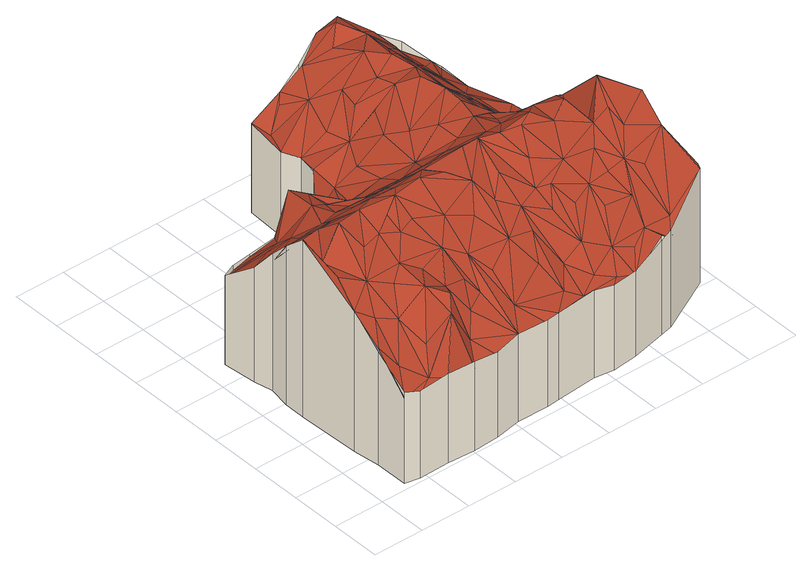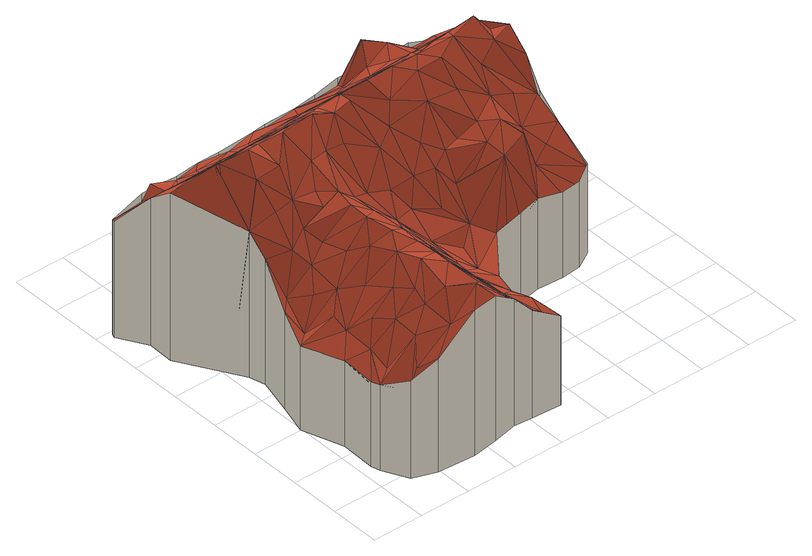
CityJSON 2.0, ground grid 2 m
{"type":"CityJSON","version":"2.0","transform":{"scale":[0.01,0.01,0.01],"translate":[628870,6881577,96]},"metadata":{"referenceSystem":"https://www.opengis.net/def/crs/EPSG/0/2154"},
"CityObjects":{
"building1":{"type":"Building","geometry":[{"type":"MultiSurface","lod":"2","boundaries":[[[0,1,2]],[[3,4,5]],[[6,7,8]],[[9,10,11]],[[12,13,14]],[[15,16,17]],[[18,19,20]],[[19,21,22]],[[21,23,22]],[[24,25,26]],[[27,28,29]],[[30,31,32]],[[33,34,35]],[[36,37,38]],[[39,40,41]],[[42,43,44]],[[45,46,47]],[[46,45,48]],[[31,49,50]],[[51,27,50]],[[52,53,54]],[[55,53,56]],[[57,58,59]],[[60,61,62]],[[63,64,65]],[[66,67,68]],[[51,69,27]],[[70,6,2]],[[71,72,73]],[[74,75,76]],[[77,78,79]],[[77,80,81]],[[82,83,84]],[[85,86,87]],[[88,89,90]],[[91,92,93]],[[94,95,96]],[[97,98,99]],[[86,100,87]],[[101,82,102]],[[101,83,82]],[[103,104,105]],[[106,1,107]],[[1,0,107]],[[108,109,110]],[[111,108,3]],[[108,111,109]],[[108,4,3]],[[4,108,112]],[[108,113,112]],[[113,108,107]],[[113,4,112]],[[4,113,5]],[[45,10,48]],[[10,45,30]],[[10,30,32]],[[11,10,32]],[[114,23,115]],[[23,114,22]],[[15,43,116]],[[43,15,17]],[[43,17,117]],[[36,118,119]],[[120,121,122]],[[121,120,123]],[[121,28,122]],[[28,121,52]],[[10,124,48]],[[124,10,9]],[[124,9,35]],[[76,106,107]],[[76,108,110]],[[108,76,107]],[[8,125,126]],[[125,127,126]],[[7,125,8]],[[128,18,129]],[[18,128,130]],[[21,18,130]],[[18,21,19]],[[63,114,115]],[[114,63,131]],[[61,24,62]],[[24,61,25]],[[24,12,62]],[[24,13,12]],[[28,132,29]],[[132,28,52]],[[132,52,54]],[[133,34,134]],[[34,133,135]],[[34,124,35]],[[124,34,135]],[[76,136,106]],[[136,1,106]],[[74,76,110]],[[137,74,110]],[[109,138,110]],[[138,137,110]],[[139,140,141]],[[140,139,142]],[[143,144,145]],[[144,143,146]],[[55,144,146]],[[144,55,56]],[[144,57,145]],[[57,144,40]],[[147,148,134]],[[34,147,134]],[[147,34,33]],[[149,114,131]],[[114,149,44]],[[149,42,44]],[[42,149,150]],[[124,46,48]],[[46,124,135]],[[151,46,152]],[[46,151,47]],[[133,46,135]],[[46,133,152]],[[45,49,30]],[[49,31,30]],[[153,154,155]],[[153,156,154]],[[156,132,54]],[[132,156,153]],[[56,53,93]],[[53,121,93]],[[121,53,52]],[[53,55,157]],[[156,53,157]],[[53,156,54]],[[158,159,155]],[[154,158,155]],[[158,160,159]],[[158,156,157]],[[161,158,157]],[[156,158,154]],[[129,18,20]],[[71,162,163]],[[71,163,126]],[[127,71,126]],[[78,164,142]],[[164,78,165]],[[166,164,167]],[[168,164,169]],[[164,165,167]],[[164,166,169]],[[170,140,142]],[[164,170,142]],[[170,164,168]],[[171,74,137]],[[138,171,137]],[[171,138,172]],[[37,80,173]],[[80,37,174]],[[175,138,173]],[[138,175,172]],[[111,138,109]],[[138,111,38]],[[37,138,38]],[[138,37,173]],[[139,78,142]],[[78,139,79]],[[139,176,79]],[[175,171,172]],[[171,175,79]],[[176,171,79]],[[128,177,141]],[[177,128,99]],[[139,177,176]],[[177,139,141]],[[178,179,167]],[[165,178,167]],[[178,180,59]],[[178,59,179]],[[181,143,145]],[[143,181,182]],[[144,92,40]],[[40,92,41]],[[92,144,56]],[[92,56,93]],[[183,64,184]],[[64,183,65]],[[67,185,68]],[[185,67,186]],[[185,147,187]],[[25,185,26]],[[185,25,68]],[[185,187,26]],[[61,66,25]],[[25,66,68]],[[60,188,189]],[[188,60,190]],[[183,88,191]],[[88,183,184]],[[88,90,191]],[[151,192,123]],[[192,193,123]],[[28,69,122]],[[27,69,28]],[[194,49,45]],[[194,45,47]],[[49,194,50]],[[194,51,50]],[[120,194,123]],[[194,151,123]],[[151,194,47]],[[69,194,122]],[[194,69,51]],[[194,120,122]],[[143,95,146]],[[95,143,182]],[[96,95,182]],[[95,55,146]],[[55,95,157]],[[195,181,196]],[[181,195,182]],[[37,195,174]],[[195,37,36]],[[195,196,81]],[[195,80,174]],[[80,195,81]],[[158,197,160]],[[197,158,161]],[[70,125,7]],[[70,7,6]],[[70,198,125]],[[198,70,136]],[[136,70,1]],[[1,70,2]],[[125,72,127]],[[72,71,127]],[[198,72,125]],[[72,198,199]],[[72,97,73]],[[97,72,199]],[[71,200,162]],[[200,71,73]],[[128,200,99]],[[200,128,129]],[[200,97,99]],[[97,200,73]],[[162,200,20]],[[200,129,20]],[[201,170,23]],[[170,201,140]],[[201,21,130]],[[21,201,23]],[[201,128,141]],[[128,201,130]],[[140,201,141]],[[75,136,76]],[[198,75,199]],[[75,198,136]],[[77,178,165]],[[78,77,165]],[[178,77,180]],[[180,77,81]],[[175,77,79]],[[77,175,173]],[[80,77,173]],[[180,202,59]],[[202,180,81]],[[196,202,81]],[[181,202,196]],[[57,202,145]],[[202,181,145]],[[202,57,59]],[[67,83,186]],[[83,67,84]],[[185,83,147]],[[83,185,186]],[[147,83,148]],[[203,39,41]],[[203,82,84]],[[82,203,41]],[[203,57,40]],[[39,203,40]],[[203,58,57]],[[67,203,84]],[[85,203,67]],[[204,205,16]],[[15,204,16]],[[204,206,14]],[[205,204,14]],[[12,207,62]],[[207,60,62]],[[206,207,14]],[[207,12,14]],[[204,207,206]],[[207,105,208]],[[207,204,105]],[[209,170,168]],[[209,168,169]],[[209,64,63]],[[209,63,115]],[[166,209,169]],[[209,166,184]],[[64,209,184]],[[23,209,115]],[[170,209,23]],[[86,85,67]],[[66,86,67]],[[86,60,189]],[[86,66,61]],[[60,86,61]],[[89,166,167]],[[166,89,184]],[[89,88,184]],[[91,192,102]],[[192,91,193]],[[82,91,102]],[[91,82,41]],[[92,91,41]],[[121,91,93]],[[193,91,123]],[[91,121,123]],[[94,161,157]],[[95,94,157]],[[195,94,182]],[[94,36,119]],[[94,96,182]],[[94,195,36]],[[197,94,118]],[[118,94,119]],[[94,197,161]],[[98,177,99]],[[177,98,176]],[[75,98,199]],[[98,97,199]],[[171,98,74]],[[98,75,74]],[[98,171,176]],[[210,133,134]],[[148,210,134]],[[211,63,65]],[[211,149,131]],[[63,211,131]],[[149,211,150]],[[211,183,191]],[[212,211,191]],[[183,211,65]],[[90,100,191]],[[100,188,191]],[[100,86,189]],[[188,100,189]],[[59,213,179]],[[58,213,59]],[[179,213,167]],[[213,89,167]],[[213,203,85]],[[213,85,87]],[[203,213,58]],[[89,213,90]],[[100,213,87]],[[213,100,90]],[[101,151,152]],[[101,192,151]],[[192,101,102]],[[133,101,152]],[[210,101,133]],[[101,210,148]],[[83,101,148]],[[214,188,190]],[[188,214,191]],[[214,212,191]],[[214,104,212]],[[105,214,208]],[[104,214,105]],[[60,214,190]],[[207,214,60]],[[214,207,208]],[[103,15,116]],[[204,103,105]],[[103,204,15]],[[43,103,116]],[[42,103,43]],[[211,103,150]],[[103,211,212]],[[103,42,150]],[[104,103,212]],[[215,216,217,218]],[[216,219,220,217]],[[219,221,222,220]],[[221,223,50,222]],[[223,224,27,50]],[[224,225,29,27]],[[225,226,227,29]],[[226,228,153,227]],[[228,229,230,153]],[[229,231,232,230]],[[231,233,234,232]],[[233,235,197,234]],[[235,236,237,197]],[[236,238,36,237]],[[238,239,240,36]],[[239,241,111,240]],[[241,242,3,111]],[[242,243,5,3]],[[243,244,113,5]],[[244,245,246,113]],[[245,247,0,246]],[[247,248,2,0]],[[248,249,250,2]],[[249,251,252,250]],[[251,253,126,252]],[[253,254,255,126]],[[254,256,162,255]],[[256,257,20,162]],[[257,258,19,20]],[[258,259,22,19]],[[259,260,114,22]],[[260,261,44,114]],[[261,262,43,44]],[[262,263,117,43]],[[263,264,17,117]],[[264,265,266,17]],[[265,267,268,266]],[[267,269,270,268]],[[269,271,13,270]],[[271,272,273,13]],[[272,274,26,273]],[[274,275,276,26]],[[275,277,147,276]],[[277,278,279,147]],[[278,280,281,279]],[[280,215,218,281]],[[215,216,219,221,223,224,225,226,228,229,231,233,235,236,238,239,241,242,243,244,245,247,248,249,251,253,254,256,257,258,259,260,261,262,263,264,265,267,269,271,272,274,275,277,278,280]]],"semantics":{"surfaces":[{"type":"RoofSurface"},{"type":"WallSurface"},{"type":"GroundSurface"}],"values":[0,0,0,0,0,0,0,0,0,0,0,0,0,0,0,0,0,0,0,0,0,0,0,0,0,0,0,0,0,0,0,0,0,0,0,0,0,0,0,0,0,0,0,0,0,0,0,0,0,0,0,0,0,0,0,0,0,0,0,0,0,0,0,0,0,0,0,0,0,0,0,0,0,0,0,0,0,0,0,0,0,0,0,0,0,0,0,0,0,0,0,0,0,0,0,0,0,0,0,0,0,0,0,0,0,0,0,0,0,0,0,0,0,0,0,0,0,0,0,0,0,0,0,0,0,0,0,0,0,0,0,0,0,0,0,0,0,0,0,0,0,0,0,0,0,0,0,0,0,0,0,0,0,0,0,0,0,0,0,0,0,0,0,0,0,0,0,0,0,0,0,0,0,0,0,0,0,0,0,0,0,0,0,0,0,0,0,0,0,0,0,0,0,0,0,0,0,0,0,0,0,0,0,0,0,0,0,0,0,0,0,0,0,0,0,0,0,0,0,0,0,0,0,0,0,0,0,0,0,0,0,0,0,0,0,0,0,0,0,0,0,0,0,0,0,0,0,0,0,0,0,0,0,0,0,0,0,0,0,0,0,0,0,0,0,0,0,0,0,0,0,0,0,0,0,0,0,0,0,0,0,0,0,0,0,0,0,0,0,0,0,0,0,0,0,0,0,0,0,0,0,0,0,0,0,0,0,0,0,0,0,0,0,0,0,0,0,0,0,0,0,0,0,0,0,0,0,0,0,0,0,0,0,0,0,0,0,0,0,0,0,0,0,0,0,0,0,0,0,0,0,0,0,0,0,0,0,0,0,0,0,0,0,0,0,0,0,0,0,0,0,0,0,0,0,0,0,0,0,0,0,0,1,1,1,1,1,1,1,1,1,1,1,1,1,1,1,1,1,1,1,1,1,1,1,1,1,1,1,1,1,1,1,1,1,1,1,1,1,1,1,1,1,1,1,1,1,1,2]}}]}
},
"vertices":[
[956,1451,625],[1001,1406,672],[1061,1468,630],[666,1288,377],[694,1372,380],[674,1445,398],[1207,1457,498],[1254,1401,447],[1298,1426,390],[298,18,382],[245,53,387],[178,16,374],[1063,72,380],[1031,44,379],[1132,53,366],[1364,156,432],[1318,97,397],[1542,213,502],[1350,951,372],[1370,879,427],[1404,996,376],[1321,827,430],[1335,738,544],[1248,771,560],[916,63,380],[862,98,408],[791,41,386],[98,511,758],[180,532,748],[97,593,685],[163,107,446],[118,156,511],[120,27,380],[511,18,365],[447,84,424],[408,12,367],[531,955,377],[686,1043,362],[679,1140,385],[663,462,783],[646,555,747],[569,476,800],[1361,382,675],[1484,338,637],[1487,440,720],[243,202,542],[353,198,626],[291,282,617],[286,115,469],[165,229,569],[106,262,606],[112,353,691],[268,570,714],[295,647,644],[210,662,620],[392,694,616],[396,600,693],[692,607,692],[785,518,793],[766,646,665],[1011,186,484],[923,172,447],[995,104,403],[1241,584,736],[1144,584,745],[1205,501,791],[863,258,562],[765,260,579],[824,182,491],[114,433,701],[1121,1416,569],[1282,1204,423],[1191,1222,514],[1223,1144,488],[953,1145,623],[1041,1174,658],[983,1244,659],[848,828,514],[954,835,612],[901,919,562],[772,910,438],[763,800,501],[585,374,698],[597,270,592],[688,345,661],[787,357,668],[866,318,625],[850,410,717],[1011,487,787],[926,494,794],[982,414,711],[454,469,790],[497,517,771],[395,520,775],[416,860,583],[417,774,588],[512,805,496],[1137,1147,572],[1066,1083,646],[1167,1040,532],[949,344,643],[518,307,636],[469,401,726],[1302,311,607],[1225,304,597],[1265,230,523],[946,1357,623],[868,1421,551],[818,1327,492],[787,1203,451],[883,1238,555],[694,1221,377],[764,1411,448],[789,1438,473],[1350,675,631],[1235,672,652],[1363,281,571],[1548,230,508],[418,945,366],[470,934,371],[250,384,728],[308,478,796],[202,454,810],[327,399,737],[365,80,575],[1195,1327,509],[1346,1329,383],[1293,1299,406],[1221,965,500],[1279,1017,449],[1269,902,462],[1336,609,265],[115,671,575],[445,203,574],[501,145,481],[400,126,616],[1062,1323,642],[872,1160,545],[808,1112,453],[1045,908,674],[1153,811,569],[1137,915,584],[1043,825,673],[549,718,588],[521,596,705],[616,673,627],[483,700,592],[616,38,389],[574,179,499],[1353,509,807],[1338,436,728],[348,321,651],[407,275,623],[98,754,502],[189,805,484],[84,887,387],[249,748,550],[342,754,634],[269,842,462],[151,926,362],[229,935,373],[337,864,636],[1351,1156,382],[1356,1293,370],[1024,739,669],[956,740,612],[1025,605,716],[958,599,720],[1091,745,643],[1074,684,663],[1170,737,590],[969,1071,633],[892,1085,552],[765,1023,424],[662,944,375],[859,1002,521],[1025,1010,671],[1092,978,620],[894,731,592],[881,599,713],[804,744,568],[614,746,563],[570,798,509],[1132,465,758],[1066,511,798],[666,117,438],[654,212,531],[740,35,372],[1009,336,637],[970,280,582],[1057,271,571],[1092,373,674],[401,379,716],[390,436,761],[201,315,654],[594,893,411],[661,833,472],[331,927,403],[1120,1286,577],[1109,1223,598],[1281,1083,429],[1217,831,517],[700,736,569],[739,417,737],[1255,156,438],[1270,85,438],[1186,121,412],[1108,146,438],[1154,235,533],[1159,669,661],[535,216,551],[1261,419,712],[1219,368,658],[859,527,785],[1139,297,591],[298,18,30],[178,16,30],[178,16,388],[298,18,397],[120,27,30],[120,27,405],[118,156,30],[118,156,495],[106,262,30],[98,511,30],[97,593,30],[113,682,30],[113,682,592],[98,754,30],[84,887,30],[84,887,398],[151,926,30],[151,926,382],[229,935,30],[229,935,383],[331,927,30],[418,945,30],[418,945,397],[531,955,30],[679,1140,30],[679,1140,377],[694,1221,30],[666,1288,30],[674,1445,30],[789,1438,30],[861,1431,30],[861,1431,552],[956,1451,30],[1061,1468,30],[1207,1457,30],[1207,1457,495],[1298,1426,30],[1298,1426,433],[1346,1329,30],[1356,1293,30],[1356,1293,378],[1351,1156,30],[1404,996,30],[1370,879,30],[1335,738,30],[1350,675,30],[1487,440,30],[1484,338,30],[1548,230,30],[1542,213,30],[1318,97,30],[1318,97,428],[1270,85,30],[1270,85,419],[1132,53,30],[1132,53,380],[1031,44,30],[953,54,30],[953,54,389],[791,41,30],[740,35,30],[740,35,386],[616,38,30],[511,18,30],[511,18,380],[408,12,30],[408,12,397]
]}
